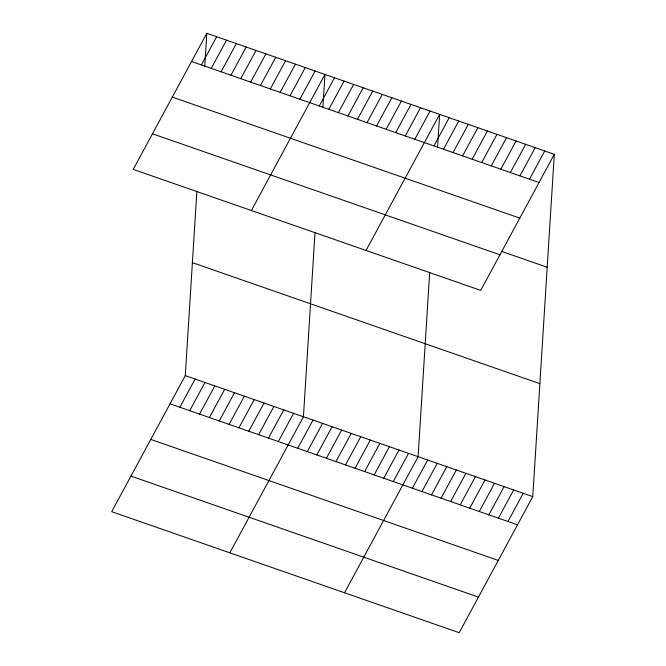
<?xml version="1.0" encoding="UTF-8"?>
<svg xmlns="http://www.w3.org/2000/svg" width="666" height="666" viewBox="0 0 666 666"><rect width="100%" height="100%" fill="white"/><g stroke="black" fill="none" stroke-linecap="round" stroke-linejoin="round"><path stroke-width="1" d="M554.295 154.312L480.719 290.393L133.225 169.38L206.81 33.3L554.295 154.312L532.775 496.62L459.19 632.7L111.705 511.688L185.281 375.607L196.878 191.25M204.712 66.583L206.81 33.3M315.018 232.392L303.43 416.75L229.845 552.83M322.86 107.726L324.958 74.442L251.373 210.531M429.695 272.327L418.098 456.685L344.522 592.765M437.537 147.661L439.627 114.377L366.05 250.458M201.398 64.935L216.65 36.73M211.247 68.365L226.498 40.16M221.095 71.795L236.347 43.59M230.935 75.225L246.187 47.011M240.784 78.655L256.035 50.441M250.632 82.084L265.884 53.871M260.473 85.514L275.724 57.301M270.321 88.936L285.572 60.731M280.161 92.366L295.421 64.161M290.01 95.796L305.261 67.591M299.858 99.226L315.11 71.012M319.255 105.986L334.507 77.772M328.813 109.307L344.064 81.102M338.37 112.637L353.621 84.424M179.878 407.242L195.13 379.037M347.927 115.967L363.178 87.754M189.718 410.672L204.97 382.459M357.484 119.289L372.735 91.084M199.567 414.102L214.818 385.889M367.041 122.619L382.292 94.414M209.415 417.532L224.667 389.319M376.59 125.949L391.849 97.736M219.256 420.962L234.507 392.749M386.147 129.279L401.398 101.066M229.104 424.384L244.355 396.178M395.704 132.601L410.955 104.396M238.944 427.813L254.204 399.608M405.261 135.931L420.512 107.726M248.793 431.243L264.044 403.038M414.818 139.261L430.07 111.047M258.641 434.673L273.892 406.46M268.481 438.103L283.741 409.89M433.932 145.912L449.184 117.707M278.33 441.533L293.581 413.32M443.489 149.242L458.741 121.037M453.038 152.572L468.298 124.359M297.735 448.285L312.987 420.08M462.595 155.902L477.847 127.689M307.284 451.615L322.544 423.401M472.152 159.224L487.404 131.019M316.841 454.945L332.093 426.731M481.709 162.554L496.961 134.349M326.398 458.266L341.65 430.061M491.267 165.884L506.518 137.671M335.955 461.596L351.207 433.391M500.824 169.214L516.075 141.001M345.512 464.926L360.764 436.713M510.381 172.536L525.632 144.331M355.07 468.256L370.321 440.043M519.93 175.866L535.189 147.652M364.627 471.578L379.878 443.373M529.487 179.196L544.738 150.982M374.175 474.908L389.435 446.703M383.733 478.238L398.984 450.025M393.29 481.568L408.541 453.355M412.404 488.22L427.655 460.015M421.961 491.55L437.212 463.336M431.518 494.88L446.769 466.666M441.067 498.201L456.327 469.996M450.624 501.531L465.884 473.326M460.181 504.861L475.432 476.648M469.738 508.191L484.99 479.978M479.295 511.513L494.547 483.308M488.852 514.843L504.104 486.63M498.409 518.173L513.661 489.96M507.967 521.503L523.218 493.29M191.558 61.513L539.044 182.517M172.311 97.111L519.796 218.123M501.323 251.298L547.194 267.274M152.472 133.783L499.966 254.795M192.382 262.645L539.876 383.658M185.281 375.607L532.775 496.62M170.03 403.812L517.515 524.825M150.782 439.41L498.268 560.422M130.952 476.09L478.438 597.102"/></g></svg>
